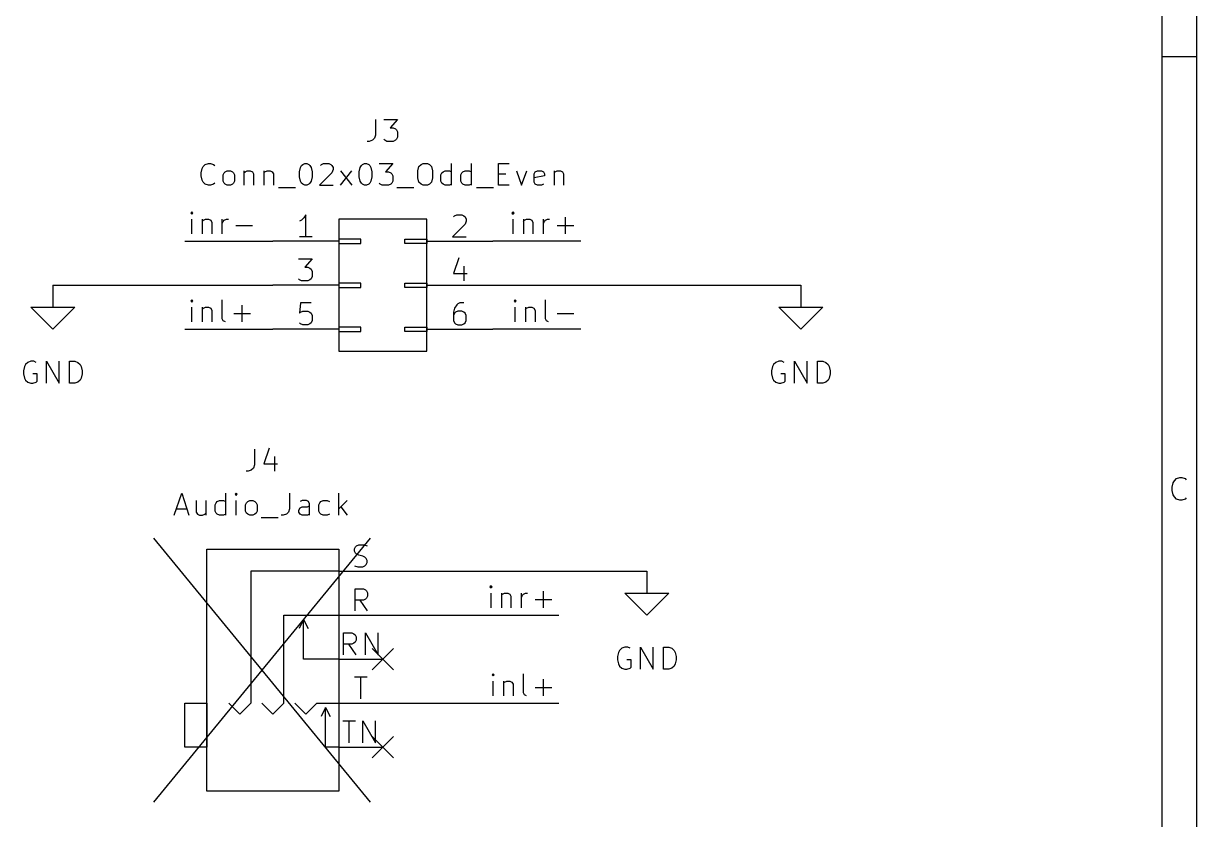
# Model space of a CAD drawing. Extents: x 0.4 to 11.3, y -7.9 to -0.4.
# Drawn here: x 8.633 to 11.299, y -6.065 to -4.255 of the extents above; entities that cross this region are included whole.
import ezdxf

# ---------------------------------------------------------------- set-up
doc = ezdxf.new("R2010")
doc.units = 0
doc.header["$MEASUREMENT"] = 0
for name, color, linetype in [('BLUE2', 5, 'CONTINUOUS'), ('CYAN2', 4, 'CONTINUOUS'), ('GRAY1', 251, 'CONTINUOUS'), ('GRAY3', 9, 'CONTINUOUS'), ('GREEN3', 91, 'CONTINUOUS'), ('LORANGE', 41, 'CONTINUOUS'), ('LYELLOW', 51, 'CONTINUOUS'), ('RED2', 1, 'CONTINUOUS'), ('RED3', 11, 'CONTINUOUS'), ('WHITE', 7, 'CONTINUOUS')]:
    doc.layers.add(name, color=color, linetype=linetype)

msp = doc.modelspace()

# ---------------------------------------------------------------- linework, layer by layer
at = {"layer": 'BLUE2', "linetype": 'CONTINUOUS'}
for p, q in [((9.426, -5.676), (9.474, -5.724)), ((9.474, -5.676), (9.426, -5.724)), ((9.426, -5.876), (9.474, -5.924)), ((9.474, -5.876), (9.426, -5.924))]:
    msp.add_line(p, q, dxfattribs=at)
at = {"layer": 'CYAN2', "linetype": 'CONTINUOUS'}
for p, q in [((9.4333, -4.4728), (9.4333, -4.5085)), ((9.4524, -4.4728), (9.4833, -4.4728)), ((9.4833, -4.4728), (9.4667, -4.4919)), ((9.4667, -4.4919), (9.4738, -4.4919)), ((9.4738, -4.4919), (9.4786, -4.4942)), ((9.4786, -4.4942), (9.481, -4.4966)), ((9.481, -4.4966), (9.4833, -4.5014)), ((9.4833, -4.5014), (9.4833, -4.5133)), ((9.419, -4.5228), (9.4143, -4.5228)), ((9.4262, -4.5204), (9.419, -4.5228)), ((9.431, -4.5157), (9.4262, -4.5204)), ((9.4333, -4.5085), (9.431, -4.5157)), ((9.4548, -4.5204), (9.4524, -4.518)), ((9.4595, -4.5228), (9.4548, -4.5204)), ((9.4738, -4.5228), (9.4595, -4.5228)), ((9.4786, -4.5204), (9.4738, -4.5228)), ((9.481, -4.518), (9.4786, -4.5204)), ((9.4833, -4.5133), (9.481, -4.518)), ((9.0369, -4.5942), (9.0393, -4.5847)), ((9.0393, -4.5847), (9.0417, -4.5799)), ((9.0417, -4.5799), (9.0464, -4.5752)), ((9.0464, -4.5752), (9.0536, -4.5728)), ((9.0536, -4.5728), (9.0583, -4.5728)), ((9.0583, -4.5728), (9.0655, -4.5752)), ((9.0655, -4.5752), (9.0679, -4.5776)), ((9.2607, -4.5919), (9.2631, -4.5823)), ((9.2631, -4.5823), (9.2655, -4.5776)), ((9.2655, -4.5776), (9.2679, -4.5752)), ((9.2679, -4.5752), (9.2726, -4.5728)), ((9.2726, -4.5728), (9.2774, -4.5728)), ((9.2774, -4.5728), (9.2821, -4.5752)), ((9.2821, -4.5752), (9.2845, -4.5776)), ((9.2845, -4.5776), (9.2869, -4.5823)), ((9.2869, -4.5823), (9.2893, -4.5919)), ((9.3083, -4.5776), (9.3107, -4.5752)), ((9.3107, -4.5752), (9.3155, -4.5728)), ((9.3155, -4.5728), (9.3274, -4.5728)), ((9.3274, -4.5728), (9.3321, -4.5752)), ((9.3321, -4.5752), (9.3345, -4.5776)), ((9.3345, -4.5776), (9.3369, -4.5823)), ((9.3369, -4.5823), (9.3369, -4.5871)), ((9.3964, -4.5919), (9.3988, -4.5823)), ((9.3988, -4.5823), (9.4012, -4.5776)), ((9.4012, -4.5776), (9.4036, -4.5752)), ((9.4036, -4.5752), (9.4083, -4.5728)), ((9.4083, -4.5728), (9.4131, -4.5728)), ((9.4131, -4.5728), (9.4179, -4.5752)), ((9.4179, -4.5752), (9.4202, -4.5776)), ((9.4202, -4.5776), (9.4226, -4.5823)), ((9.4226, -4.5823), (9.425, -4.5919)), ((9.4417, -4.5728), (9.4726, -4.5728)), ((9.4726, -4.5728), (9.4559, -4.5919)), ((9.5298, -4.5895), (9.5321, -4.5799)), ((9.5321, -4.5799), (9.5369, -4.5752)), ((9.5369, -4.5752), (9.5417, -4.5728)), ((9.5417, -4.5728), (9.5512, -4.5728)), ((9.5512, -4.5728), (9.5559, -4.5752)), ((9.5559, -4.5752), (9.5607, -4.5799)), ((9.5607, -4.5799), (9.5631, -4.5895)), ((9.6059, -4.6228), (9.6059, -4.5728)), ((9.6512, -4.6228), (9.6512, -4.5728)), ((9.7131, -4.6228), (9.7131, -4.5728)), ((9.7131, -4.5728), (9.7369, -4.5728)), ((9.0369, -4.6014), (9.0369, -4.5942)), ((9.0393, -4.6109), (9.0369, -4.6014)), ((9.0417, -4.6157), (9.0393, -4.6109)), ((9.0869, -4.599), (9.0893, -4.5942)), ((9.0869, -4.6133), (9.0869, -4.599)), ((9.0893, -4.5942), (9.0917, -4.5919)), ((9.0917, -4.5919), (9.0964, -4.5895)), ((9.0964, -4.5895), (9.1036, -4.5895)), ((9.1036, -4.5895), (9.1083, -4.5919)), ((9.1083, -4.5919), (9.1107, -4.5942)), ((9.1107, -4.5942), (9.1131, -4.599)), ((9.1131, -4.599), (9.1131, -4.6133)), ((9.1345, -4.5895), (9.1345, -4.6228)), ((9.1345, -4.5942), (9.1369, -4.5919)), ((9.1369, -4.5919), (9.1417, -4.5895)), ((9.1417, -4.5895), (9.1488, -4.5895)), ((9.1488, -4.5895), (9.1536, -4.5919)), ((9.1536, -4.5919), (9.156, -4.5966)), ((9.156, -4.5966), (9.156, -4.6228)), ((9.1798, -4.5895), (9.1798, -4.6228)), ((9.1798, -4.5942), (9.1821, -4.5919)), ((9.1821, -4.5919), (9.1869, -4.5895)), ((9.1869, -4.5895), (9.1941, -4.5895)), ((9.1941, -4.5895), (9.1988, -4.5919)), ((9.1988, -4.5919), (9.2012, -4.5966)), ((9.2012, -4.5966), (9.2012, -4.6228)), ((9.2607, -4.6038), (9.2607, -4.5919)), ((9.2631, -4.6133), (9.2607, -4.6038)), ((9.2893, -4.6038), (9.2869, -4.6133)), ((9.2893, -4.5919), (9.2893, -4.6038)), ((9.3345, -4.5942), (9.306, -4.6228)), ((9.3369, -4.5871), (9.3345, -4.5942)), ((9.3536, -4.6228), (9.3798, -4.5895)), ((9.3536, -4.5895), (9.3798, -4.6228)), ((9.3964, -4.6038), (9.3964, -4.5919)), ((9.3988, -4.6133), (9.3964, -4.6038)), ((9.425, -4.6038), (9.4226, -4.6133)), ((9.425, -4.5919), (9.425, -4.6038)), ((9.4559, -4.5919), (9.4631, -4.5919)), ((9.4631, -4.5919), (9.4679, -4.5942)), ((9.4679, -4.5942), (9.4702, -4.5966)), ((9.4702, -4.5966), (9.4726, -4.6014)), ((9.4726, -4.6014), (9.4726, -4.6133)), ((9.5298, -4.6061), (9.5298, -4.5895)), ((9.5321, -4.6157), (9.5298, -4.6061)), ((9.5631, -4.6061), (9.5607, -4.6157)), ((9.5631, -4.5895), (9.5631, -4.6061)), ((9.5821, -4.599), (9.5845, -4.5942)), ((9.5821, -4.6133), (9.5821, -4.599)), ((9.5845, -4.5942), (9.5869, -4.5919)), ((9.5869, -4.5919), (9.5917, -4.5895)), ((9.5917, -4.5895), (9.6012, -4.5895)), ((9.6012, -4.5895), (9.6059, -4.5919)), ((9.6274, -4.599), (9.6298, -4.5942)), ((9.6274, -4.6133), (9.6274, -4.599)), ((9.6298, -4.5942), (9.6321, -4.5919)), ((9.6321, -4.5919), (9.6369, -4.5895)), ((9.6369, -4.5895), (9.6464, -4.5895)), ((9.6464, -4.5895), (9.6512, -4.5919)), ((9.7131, -4.5966), (9.7298, -4.5966)), ((9.7536, -4.5895), (9.7655, -4.6228)), ((9.7655, -4.6228), (9.7774, -4.5895)), ((9.794, -4.5966), (9.7964, -4.5919)), ((9.794, -4.6157), (9.794, -4.5966)), ((9.8178, -4.6014), (9.794, -4.6061)), ((9.7964, -4.5919), (9.8012, -4.5895)), ((9.8012, -4.5895), (9.8107, -4.5895)), ((9.8107, -4.5895), (9.8155, -4.5919)), ((9.8155, -4.5919), (9.8178, -4.5966)), ((9.8178, -4.5966), (9.8178, -4.6014)), ((9.8393, -4.5895), (9.8393, -4.6228)), ((9.8393, -4.5942), (9.8417, -4.5919)), ((9.8417, -4.5919), (9.8464, -4.5895)), ((9.8464, -4.5895), (9.8536, -4.5895)), ((9.8536, -4.5895), (9.8583, -4.5919)), ((9.8583, -4.5919), (9.8607, -4.5966)), ((9.8607, -4.5966), (9.8607, -4.6228)), ((9.0464, -4.6204), (9.0417, -4.6157)), ((9.0536, -4.6228), (9.0464, -4.6204)), ((9.0583, -4.6228), (9.0536, -4.6228)), ((9.0655, -4.6204), (9.0583, -4.6228)), ((9.0679, -4.618), (9.0655, -4.6204)), ((9.0893, -4.618), (9.0869, -4.6133)), ((9.0917, -4.6204), (9.0893, -4.618)), ((9.0964, -4.6228), (9.0917, -4.6204)), ((9.1036, -4.6228), (9.0964, -4.6228)), ((9.1083, -4.6204), (9.1036, -4.6228)), ((9.1107, -4.618), (9.1083, -4.6204)), ((9.1131, -4.6133), (9.1107, -4.618)), ((9.2131, -4.6276), (9.2512, -4.6276)), ((9.2655, -4.618), (9.2631, -4.6133)), ((9.2679, -4.6204), (9.2655, -4.618)), ((9.2726, -4.6228), (9.2679, -4.6204)), ((9.2774, -4.6228), (9.2726, -4.6228)), ((9.2821, -4.6204), (9.2774, -4.6228)), ((9.2845, -4.618), (9.2821, -4.6204)), ((9.2869, -4.6133), (9.2845, -4.618)), ((9.306, -4.6228), (9.3369, -4.6228)), ((9.4012, -4.618), (9.3988, -4.6133)), ((9.4036, -4.6204), (9.4012, -4.618)), ((9.4083, -4.6228), (9.4036, -4.6204)), ((9.4131, -4.6228), (9.4083, -4.6228)), ((9.4179, -4.6204), (9.4131, -4.6228)), ((9.4202, -4.618), (9.4179, -4.6204)), ((9.4226, -4.6133), (9.4202, -4.618)), ((9.444, -4.6204), (9.4417, -4.618)), ((9.4488, -4.6228), (9.444, -4.6204)), ((9.4631, -4.6228), (9.4488, -4.6228)), ((9.4679, -4.6204), (9.4631, -4.6228)), ((9.4702, -4.618), (9.4679, -4.6204)), ((9.4726, -4.6133), (9.4702, -4.618)), ((9.4821, -4.6276), (9.5202, -4.6276)), ((9.5369, -4.6204), (9.5321, -4.6157)), ((9.5417, -4.6228), (9.5369, -4.6204)), ((9.5512, -4.6228), (9.5417, -4.6228)), ((9.5559, -4.6204), (9.5512, -4.6228)), ((9.5607, -4.6157), (9.5559, -4.6204)), ((9.5845, -4.618), (9.5821, -4.6133)), ((9.5869, -4.6204), (9.5845, -4.618)), ((9.5917, -4.6228), (9.5869, -4.6204)), ((9.6012, -4.6228), (9.5917, -4.6228)), ((9.6059, -4.6204), (9.6012, -4.6228)), ((9.6298, -4.618), (9.6274, -4.6133)), ((9.6321, -4.6204), (9.6298, -4.618)), ((9.6369, -4.6228), (9.6321, -4.6204)), ((9.6464, -4.6228), (9.6369, -4.6228)), ((9.6512, -4.6204), (9.6464, -4.6228)), ((9.6631, -4.6276), (9.7012, -4.6276)), ((9.7369, -4.6228), (9.7131, -4.6228)), ((9.7964, -4.6204), (9.794, -4.6157)), ((9.8012, -4.6228), (9.7964, -4.6204)), ((9.8107, -4.6228), (9.8012, -4.6228)), ((9.8155, -4.6204), (9.8107, -4.6228)), ((8.6357, -5.0347), (8.6333, -5.0442)), ((8.6381, -5.0299), (8.6357, -5.0347)), ((8.6429, -5.0252), (8.6381, -5.0299)), ((8.65, -5.0228), (8.6429, -5.0252)), ((8.6571, -5.0228), (8.65, -5.0228)), ((8.6619, -5.0252), (8.6571, -5.0228)), ((8.6857, -5.0728), (8.6857, -5.0228)), ((8.6857, -5.0228), (8.7143, -5.0728)), ((8.7143, -5.0728), (8.7143, -5.0228)), ((8.7381, -5.0728), (8.7381, -5.0228)), ((8.7381, -5.0228), (8.75, -5.0228)), ((8.75, -5.0228), (8.7571, -5.0252)), ((8.7571, -5.0252), (8.7619, -5.0299)), ((8.7619, -5.0299), (8.7643, -5.0347)), ((8.7643, -5.0347), (8.7667, -5.0442)), ((10.3357, -5.0347), (10.3333, -5.0442)), ((10.3381, -5.0299), (10.3357, -5.0347)), ((10.3429, -5.0252), (10.3381, -5.0299)), ((10.35, -5.0228), (10.3429, -5.0252)), ((10.3571, -5.0228), (10.35, -5.0228)), ((10.3619, -5.0252), (10.3571, -5.0228)), ((10.3857, -5.0728), (10.3857, -5.0228)), ((10.3857, -5.0228), (10.4143, -5.0728)), ((10.4143, -5.0728), (10.4143, -5.0228)), ((10.4381, -5.0728), (10.4381, -5.0228)), ((10.4381, -5.0228), (10.45, -5.0228)), ((10.45, -5.0228), (10.4571, -5.0252)), ((10.4571, -5.0252), (10.4619, -5.0299)), ((10.4619, -5.0299), (10.4643, -5.0347)), ((10.4643, -5.0347), (10.4667, -5.0442)), ((8.6333, -5.0442), (8.6333, -5.0514)), ((8.6333, -5.0514), (8.6357, -5.0609)), ((8.6357, -5.0609), (8.6381, -5.0657)), ((8.6643, -5.0514), (8.6548, -5.0514)), ((8.6643, -5.068), (8.6643, -5.0514)), ((8.7643, -5.0609), (8.7619, -5.0657)), ((8.7667, -5.0514), (8.7643, -5.0609)), ((8.7667, -5.0442), (8.7667, -5.0514)), ((10.3333, -5.0442), (10.3333, -5.0514)), ((10.3333, -5.0514), (10.3357, -5.0609)), ((10.3357, -5.0609), (10.3381, -5.0657)), ((10.3643, -5.0514), (10.3548, -5.0514)), ((10.3643, -5.068), (10.3643, -5.0514)), ((10.4643, -5.0609), (10.4619, -5.0657)), ((10.4667, -5.0514), (10.4643, -5.0609)), ((10.4667, -5.0442), (10.4667, -5.0514)), ((8.6381, -5.0657), (8.6429, -5.0704)), ((8.6429, -5.0704), (8.65, -5.0728)), ((8.65, -5.0728), (8.6548, -5.0728)), ((8.6548, -5.0728), (8.6619, -5.0704)), ((8.6619, -5.0704), (8.6643, -5.068)), ((8.75, -5.0728), (8.7381, -5.0728)), ((8.7571, -5.0704), (8.75, -5.0728)), ((8.7619, -5.0657), (8.7571, -5.0704)), ((10.3381, -5.0657), (10.3429, -5.0704)), ((10.3429, -5.0704), (10.35, -5.0728)), ((10.35, -5.0728), (10.3548, -5.0728)), ((10.3548, -5.0728), (10.3619, -5.0704)), ((10.3619, -5.0704), (10.3643, -5.068)), ((10.45, -5.0728), (10.4381, -5.0728)), ((10.4571, -5.0704), (10.45, -5.0728)), ((10.4619, -5.0657), (10.4571, -5.0704)), ((9.9929, -5.6752), (9.9881, -5.6799)), ((10, -5.6728), (9.9929, -5.6752)), ((10.0071, -5.6728), (10, -5.6728)), ((10.0119, -5.6752), (10.0071, -5.6728)), ((10.0357, -5.7228), (10.0357, -5.6728)), ((10.0357, -5.6728), (10.0643, -5.7228)), ((10.0643, -5.7228), (10.0643, -5.6728)), ((10.0881, -5.7228), (10.0881, -5.6728)), ((10.0881, -5.6728), (10.1, -5.6728)), ((10.1, -5.6728), (10.1071, -5.6752)), ((10.1071, -5.6752), (10.1119, -5.6799)), ((9.9857, -5.6847), (9.9833, -5.6942)), ((9.9833, -5.6942), (9.9833, -5.7014)), ((9.9833, -5.7014), (9.9857, -5.7109)), ((9.9881, -5.6799), (9.9857, -5.6847)), ((10.0143, -5.7014), (10.0048, -5.7014)), ((10.0143, -5.718), (10.0143, -5.7014)), ((10.1119, -5.6799), (10.1143, -5.6847)), ((10.1143, -5.6847), (10.1167, -5.6942)), ((10.1167, -5.7014), (10.1143, -5.7109)), ((10.1167, -5.6942), (10.1167, -5.7014)), ((9.9857, -5.7109), (9.9881, -5.7157)), ((9.9881, -5.7157), (9.9929, -5.7204)), ((9.9929, -5.7204), (10, -5.7228)), ((10, -5.7228), (10.0048, -5.7228)), ((10.0048, -5.7228), (10.0119, -5.7204)), ((10.0119, -5.7204), (10.0143, -5.718)), ((10.1, -5.7228), (10.0881, -5.7228)), ((10.1071, -5.7204), (10.1, -5.7228)), ((10.1119, -5.7157), (10.1071, -5.7204)), ((10.1143, -5.7109), (10.1119, -5.7157))]:
    msp.add_line(p, q, dxfattribs=at)
at = {"layer": 'GRAY1', "linetype": 'CONTINUOUS'}
for p, q in [((9.016, -4.6833), (9.0136, -4.6857)), ((9.0136, -4.6857), (9.016, -4.6881)), ((9.0184, -4.6857), (9.016, -4.6833)), ((9.016, -4.6833), (9.016, -4.6881)), ((9.016, -4.6881), (9.0184, -4.6857)), ((9.7459, -4.6833), (9.7435, -4.6857)), ((9.7435, -4.6857), (9.7459, -4.6881)), ((9.7483, -4.6857), (9.7459, -4.6833)), ((9.7459, -4.6833), (9.7459, -4.6881)), ((9.7459, -4.6881), (9.7483, -4.6857)), ((9.016, -4.7333), (9.016, -4.7)), ((9.0398, -4.7), (9.0398, -4.7333)), ((9.0398, -4.7047), (9.0422, -4.7023)), ((9.0422, -4.7023), (9.047, -4.7)), ((9.047, -4.7), (9.0541, -4.7)), ((9.0541, -4.7), (9.0589, -4.7023)), ((9.0589, -4.7023), (9.0613, -4.7071)), ((9.0613, -4.7071), (9.0613, -4.7333)), ((9.0851, -4.7333), (9.0851, -4.7)), ((9.0851, -4.7095), (9.0874, -4.7047)), ((9.0874, -4.7047), (9.0898, -4.7023)), ((9.0898, -4.7023), (9.0946, -4.7)), ((9.0946, -4.7), (9.0993, -4.7)), ((9.116, -4.7143), (9.1541, -4.7143)), ((9.7459, -4.7333), (9.7459, -4.7)), ((9.7697, -4.7), (9.7697, -4.7333)), ((9.7697, -4.7047), (9.7721, -4.7023)), ((9.7721, -4.7023), (9.7768, -4.7)), ((9.7768, -4.7), (9.784, -4.7)), ((9.784, -4.7), (9.7887, -4.7023)), ((9.7887, -4.7023), (9.7911, -4.7071)), ((9.7911, -4.7071), (9.7911, -4.7333)), ((9.8149, -4.7333), (9.8149, -4.7)), ((9.8149, -4.7095), (9.8173, -4.7047)), ((9.8173, -4.7047), (9.8197, -4.7023)), ((9.8197, -4.7023), (9.8245, -4.7)), ((9.8245, -4.7), (9.8292, -4.7)), ((9.8459, -4.7143), (9.884, -4.7143)), ((9.8649, -4.7333), (9.8649, -4.6952)), ((9.016, -4.8833), (9.0136, -4.8857)), ((9.0136, -4.8857), (9.016, -4.8881)), ((9.0184, -4.8857), (9.016, -4.8833)), ((9.016, -4.8833), (9.016, -4.8881)), ((9.016, -4.8881), (9.0184, -4.8857)), ((9.016, -4.9333), (9.016, -4.9)), ((9.0398, -4.9), (9.0398, -4.9333)), ((9.0398, -4.9047), (9.0422, -4.9023)), ((9.0422, -4.9023), (9.047, -4.9)), ((9.047, -4.9), (9.0541, -4.9)), ((9.0541, -4.9), (9.0589, -4.9023)), ((9.0589, -4.9023), (9.0613, -4.9071)), ((9.0851, -4.9262), (9.0851, -4.8833)), ((9.1303, -4.9333), (9.1303, -4.8952)), ((9.7506, -4.8833), (9.7483, -4.8857)), ((9.7483, -4.8857), (9.7506, -4.8881)), ((9.753, -4.8857), (9.7506, -4.8833)), ((9.7506, -4.8833), (9.7506, -4.8881)), ((9.7506, -4.8881), (9.753, -4.8857)), ((9.7506, -4.9333), (9.7506, -4.9)), ((9.7745, -4.9), (9.7745, -4.9333)), ((9.7745, -4.9047), (9.7768, -4.9023)), ((9.7768, -4.9023), (9.7816, -4.9)), ((9.7816, -4.9), (9.7887, -4.9)), ((9.7887, -4.9), (9.7935, -4.9023)), ((9.7935, -4.9023), (9.7959, -4.9071)), ((9.8197, -4.9262), (9.8197, -4.8833)), ((9.0613, -4.9071), (9.0613, -4.9333)), ((9.0874, -4.9309), (9.0851, -4.9262)), ((9.0922, -4.9333), (9.0874, -4.9309)), ((9.1112, -4.9143), (9.1493, -4.9143)), ((9.7959, -4.9071), (9.7959, -4.9333)), ((9.8221, -4.9309), (9.8197, -4.9262)), ((9.8268, -4.9333), (9.8221, -4.9309)), ((9.8459, -4.9143), (9.884, -4.9143)), ((9.6959, -5.5333), (9.6935, -5.5357)), ((9.6935, -5.5357), (9.6959, -5.5381)), ((9.6983, -5.5357), (9.6959, -5.5333)), ((9.6959, -5.5333), (9.6959, -5.5381)), ((9.6959, -5.5381), (9.6983, -5.5357)), ((9.8149, -5.5833), (9.8149, -5.5452)), ((9.6959, -5.5833), (9.6959, -5.55)), ((9.7197, -5.55), (9.7197, -5.5833)), ((9.7197, -5.5547), (9.7221, -5.5523)), ((9.7221, -5.5523), (9.7268, -5.55)), ((9.7268, -5.55), (9.734, -5.55)), ((9.734, -5.55), (9.7387, -5.5523)), ((9.7387, -5.5523), (9.7411, -5.5571)), ((9.7411, -5.5571), (9.7411, -5.5833)), ((9.7649, -5.5833), (9.7649, -5.55)), ((9.7649, -5.5595), (9.7673, -5.5547)), ((9.7673, -5.5547), (9.7697, -5.5523)), ((9.7697, -5.5523), (9.7745, -5.55)), ((9.7745, -5.55), (9.7792, -5.55)), ((9.7959, -5.5643), (9.834, -5.5643)), ((9.7006, -5.7333), (9.6983, -5.7357)), ((9.6983, -5.7357), (9.7006, -5.7381)), ((9.703, -5.7357), (9.7006, -5.7333)), ((9.7006, -5.7333), (9.7006, -5.7381)), ((9.7006, -5.7381), (9.703, -5.7357)), ((9.7006, -5.7833), (9.7006, -5.75)), ((9.7245, -5.75), (9.7245, -5.7833)), ((9.7245, -5.7547), (9.7268, -5.7523)), ((9.7268, -5.7523), (9.7316, -5.75)), ((9.7316, -5.75), (9.7387, -5.75)), ((9.7387, -5.75), (9.7435, -5.7523)), ((9.7435, -5.7523), (9.7459, -5.7571)), ((9.7459, -5.7571), (9.7459, -5.7833)), ((9.7697, -5.7762), (9.7697, -5.7333)), ((9.8149, -5.7833), (9.8149, -5.7452)), ((9.7721, -5.7809), (9.7697, -5.7762)), ((9.7768, -5.7833), (9.7721, -5.7809)), ((9.7959, -5.7643), (9.834, -5.7643))]:
    msp.add_line(p, q, dxfattribs=at)
at = {"layer": 'GRAY3', "linetype": 'CONTINUOUS'}
for p, q in [((9.1583, -5.2228), (9.1583, -5.2585)), ((9.1917, -5.2204), (9.1798, -5.2561)), ((9.2036, -5.2395), (9.2036, -5.2728)), ((9.144, -5.2728), (9.1393, -5.2728)), ((9.1512, -5.2704), (9.144, -5.2728)), ((9.156, -5.2657), (9.1512, -5.2704)), ((9.1583, -5.2585), (9.156, -5.2657)), ((9.1798, -5.2561), (9.2107, -5.2561)), ((8.9762, -5.3728), (8.9929, -5.3228)), ((8.9929, -5.3228), (9.0095, -5.3728)), ((9.0929, -5.3728), (9.0929, -5.3228)), ((9.1167, -5.3228), (9.1143, -5.3252)), ((9.1143, -5.3252), (9.1167, -5.3276)), ((9.119, -5.3252), (9.1167, -5.3228)), ((9.1167, -5.3228), (9.1167, -5.3276)), ((9.1167, -5.3276), (9.119, -5.3252)), ((9.2381, -5.3228), (9.2381, -5.3585)), ((9.35, -5.3728), (9.35, -5.3228)), ((8.981, -5.3585), (9.0048, -5.3585)), ((9.0262, -5.3395), (9.0262, -5.3657)), ((9.0476, -5.3395), (9.0476, -5.3728)), ((9.0691, -5.349), (9.0714, -5.3442)), ((9.0691, -5.3633), (9.0691, -5.349)), ((9.0714, -5.3442), (9.0738, -5.3419)), ((9.0738, -5.3419), (9.0786, -5.3395)), ((9.0786, -5.3395), (9.0881, -5.3395)), ((9.0881, -5.3395), (9.0929, -5.3419)), ((9.1167, -5.3728), (9.1167, -5.3395)), ((9.1381, -5.349), (9.1405, -5.3442)), ((9.1381, -5.3633), (9.1381, -5.349)), ((9.1405, -5.3442), (9.1429, -5.3419)), ((9.1429, -5.3419), (9.1476, -5.3395)), ((9.1476, -5.3395), (9.1548, -5.3395)), ((9.1548, -5.3395), (9.1595, -5.3419)), ((9.1595, -5.3419), (9.1619, -5.3442)), ((9.1619, -5.3442), (9.1643, -5.349)), ((9.1643, -5.349), (9.1643, -5.3633)), ((9.2381, -5.3585), (9.2357, -5.3657)), ((9.2595, -5.3609), (9.2619, -5.3561)), ((9.2667, -5.3395), (9.2619, -5.3419)), ((9.2619, -5.3561), (9.2667, -5.3538)), ((9.2762, -5.3395), (9.2667, -5.3395)), ((9.2667, -5.3538), (9.2786, -5.3538)), ((9.2809, -5.3419), (9.2762, -5.3395)), ((9.2786, -5.3538), (9.2833, -5.3514)), ((9.2833, -5.3466), (9.2809, -5.3419)), ((9.2833, -5.3728), (9.2833, -5.3466)), ((9.3048, -5.349), (9.3071, -5.3442)), ((9.3048, -5.3633), (9.3048, -5.349)), ((9.3071, -5.3442), (9.3095, -5.3419)), ((9.3095, -5.3419), (9.3143, -5.3395)), ((9.3143, -5.3395), (9.3238, -5.3395)), ((9.3238, -5.3395), (9.3286, -5.3419)), ((9.369, -5.3395), (9.35, -5.3585)), ((9.3548, -5.3538), (9.369, -5.3728)), ((9.0262, -5.3657), (9.0286, -5.3704)), ((9.0286, -5.3704), (9.0333, -5.3728)), ((9.0333, -5.3728), (9.0405, -5.3728)), ((9.0405, -5.3728), (9.0452, -5.3704)), ((9.0452, -5.3704), (9.0476, -5.368)), ((9.0714, -5.368), (9.0691, -5.3633)), ((9.0738, -5.3704), (9.0714, -5.368)), ((9.0786, -5.3728), (9.0738, -5.3704)), ((9.0881, -5.3728), (9.0786, -5.3728)), ((9.0929, -5.3704), (9.0881, -5.3728)), ((9.1405, -5.368), (9.1381, -5.3633)), ((9.1429, -5.3704), (9.1405, -5.368)), ((9.1476, -5.3728), (9.1429, -5.3704)), ((9.1548, -5.3728), (9.1476, -5.3728)), ((9.1595, -5.3704), (9.1548, -5.3728)), ((9.1619, -5.368), (9.1595, -5.3704)), ((9.1643, -5.3633), (9.1619, -5.368)), ((9.1738, -5.3776), (9.2119, -5.3776)), ((9.2238, -5.3728), (9.219, -5.3728)), ((9.231, -5.3704), (9.2238, -5.3728)), ((9.2357, -5.3657), (9.231, -5.3704)), ((9.2595, -5.3657), (9.2595, -5.3609)), ((9.2619, -5.3704), (9.2595, -5.3657)), ((9.2667, -5.3728), (9.2619, -5.3704)), ((9.2786, -5.3728), (9.2667, -5.3728)), ((9.2833, -5.3704), (9.2786, -5.3728)), ((9.3071, -5.368), (9.3048, -5.3633)), ((9.3095, -5.3704), (9.3071, -5.368)), ((9.3143, -5.3728), (9.3095, -5.3704)), ((9.3238, -5.3728), (9.3143, -5.3728)), ((9.3286, -5.3704), (9.3238, -5.3728)), ((9.05, -6), (9.05, -5.45)), ((9.05, -5.45), (9.35, -5.45)), ((9.35, -5.45), (9.35, -6)), ((9.3857, -5.4494), (9.3881, -5.4446)), ((9.3857, -5.4542), (9.3857, -5.4494)), ((9.3881, -5.4589), (9.3857, -5.4542)), ((9.3881, -5.4446), (9.3905, -5.4423)), ((9.3905, -5.4613), (9.3881, -5.4589)), ((9.3905, -5.4423), (9.3952, -5.4399)), ((9.3952, -5.4637), (9.3905, -5.4613)), ((9.3952, -5.4399), (9.4071, -5.4399)), ((9.4048, -5.4661), (9.3952, -5.4637)), ((9.4071, -5.4399), (9.4143, -5.4423)), ((9.3857, -5.4875), (9.3929, -5.4899)), ((9.3929, -5.4899), (9.4048, -5.4899)), ((9.4095, -5.4684), (9.4048, -5.4661)), ((9.4048, -5.4899), (9.4095, -5.4875)), ((9.4119, -5.4708), (9.4095, -5.4684)), ((9.4095, -5.4875), (9.4119, -5.4851)), ((9.4143, -5.4756), (9.4119, -5.4708)), ((9.4119, -5.4851), (9.4143, -5.4804)), ((9.4143, -5.4804), (9.4143, -5.4756)), ((9.35, -5.5), (9.15, -5.5)), ((9.15, -5.5), (9.15, -5.8)), ((9.35, -5.5), (9.45, -5.5)), ((9.3869, -5.5899), (9.3869, -5.5399)), ((9.3869, -5.5399), (9.4059, -5.5399)), ((9.4059, -5.5399), (9.4107, -5.5423)), ((9.4107, -5.5423), (9.4131, -5.5446)), ((9.4131, -5.5446), (9.4155, -5.5494)), ((9.4059, -5.5661), (9.3869, -5.5661)), ((9.4155, -5.5899), (9.3988, -5.5661)), ((9.4107, -5.5637), (9.4059, -5.5661)), ((9.4131, -5.5613), (9.4107, -5.5637)), ((9.4155, -5.5565), (9.4131, -5.5613)), ((9.4155, -5.5494), (9.4155, -5.5565)), ((9.225, -5.8), (9.225, -5.6)), ((9.225, -5.6), (9.35, -5.6)), ((9.27, -5.61), (9.26, -5.63)), ((9.27, -5.61), (9.28, -5.63)), ((9.27, -5.7), (9.27, -5.61)), ((9.35, -5.6), (9.45, -5.6)), ((9.3607, -5.6899), (9.3607, -5.6399)), ((9.3607, -5.6399), (9.3798, -5.6399)), ((9.3798, -5.6399), (9.3845, -5.6423)), ((9.3845, -5.6423), (9.3869, -5.6446)), ((9.3869, -5.6446), (9.3893, -5.6494)), ((9.3893, -5.6494), (9.3893, -5.6565)), ((9.4107, -5.6899), (9.4107, -5.6399)), ((9.4107, -5.6399), (9.4393, -5.6899)), ((9.4393, -5.6899), (9.4393, -5.6399)), ((9.3798, -5.6661), (9.3607, -5.6661)), ((9.3893, -5.6899), (9.3726, -5.6661)), ((9.3845, -5.6637), (9.3798, -5.6661)), ((9.3869, -5.6613), (9.3845, -5.6637)), ((9.3893, -5.6565), (9.3869, -5.6613)), ((9.35, -5.7), (9.27, -5.7)), ((9.35, -5.7), (9.45, -5.7)), ((9.3857, -5.7399), (9.4143, -5.7399)), ((9.4, -5.7899), (9.4, -5.7399)), ((9, -5.9), (9, -5.8)), ((9, -5.8), (9.05, -5.8)), ((9.05, -5.8), (9.05, -5.9)), ((9.125, -5.825), (9.1, -5.8)), ((9.15, -5.8), (9.125, -5.825)), ((9.175, -5.8), (9.2, -5.825)), ((9.2, -5.825), (9.225, -5.8)), ((9.25, -5.8), (9.275, -5.825)), ((9.275, -5.825), (9.3, -5.8)), ((9.3, -5.8), (9.35, -5.8)), ((9.32, -5.81), (9.31, -5.83)), ((9.32, -5.81), (9.33, -5.83)), ((9.32, -5.9), (9.32, -5.81)), ((9.35, -5.8), (9.45, -5.8)), ((9.3595, -5.8399), (9.3881, -5.8399)), ((9.3738, -5.8899), (9.3738, -5.8399)), ((9.4048, -5.8899), (9.4048, -5.8399)), ((9.4048, -5.8399), (9.4333, -5.8899)), ((9.4333, -5.8899), (9.4333, -5.8399)), ((9.05, -5.9), (9, -5.9)), ((9.35, -5.9), (9.32, -5.9)), ((9.35, -5.9), (9.45, -5.9)), ((9.35, -6), (9.05, -6))]:
    msp.add_line(p, q, dxfattribs=at)
at = {"layer": 'GREEN3', "linetype": 'CONTINUOUS'}
for p, q in [((9, -4.75), (9.2, -4.75)), ((9.9, -4.75), (9.7, -4.75)), ((8.7, -4.85), (9.2, -4.85)), ((9.7, -4.85), (10.4, -4.85)), ((9, -4.95), (9.2, -4.95)), ((9.9, -4.95), (9.7, -4.95)), ((9.45, -5.5), (10.05, -5.5)), ((9.45, -5.6), (9.85, -5.6)), ((9.45, -5.8), (9.85, -5.8))]:
    msp.add_line(p, q, dxfattribs=at)
at = {"layer": 'LORANGE', "linetype": 'CONTINUOUS'}
for p, q in [((8.929, -5.4252), (9.421, -6.0248)), ((9.421, -5.4252), (8.929, -6.0248))]:
    msp.add_line(p, q, dxfattribs=at)
at = {"layer": 'LYELLOW', "linetype": 'CONTINUOUS'}
for p, q in [((9.35, -4.7), (9.35, -5)), ((9.55, -4.7), (9.35, -4.7)), ((9.55, -5), (9.55, -4.7)), ((9.35, -5), (9.55, -5))]:
    msp.add_line(p, q, dxfattribs=at)
at = {"layer": 'RED2', "linetype": 'CONTINUOUS'}
for p, q in [((11.2993, -0.3937), (11.2993, -7.8743)), ((11.2206, -0.4724), (11.2206, -7.7956)), ((11.2993, -4.3307), (11.2206, -4.3307)), ((9.35, -4.7), (9.35, -5)), ((9.55, -4.7), (9.35, -4.7)), ((9.55, -5), (9.55, -4.7)), ((9.35, -4.745), (9.35, -4.755)), ((9.4, -4.745), (9.35, -4.745)), ((9.4, -4.755), (9.4, -4.745)), ((9.5, -4.755), (9.5, -4.745)), ((9.5, -4.745), (9.55, -4.745)), ((9.55, -4.745), (9.55, -4.755)), ((9.35, -4.75), (9.2, -4.75)), ((9.35, -4.755), (9.4, -4.755)), ((9.55, -4.755), (9.5, -4.755)), ((9.55, -4.75), (9.7, -4.75)), ((8.7, -4.85), (8.7, -4.9)), ((9.35, -4.85), (9.2, -4.85)), ((9.35, -4.845), (9.35, -4.855)), ((9.4, -4.845), (9.35, -4.845)), ((9.4, -4.855), (9.4, -4.845)), ((9.5, -4.855), (9.5, -4.845)), ((9.5, -4.845), (9.55, -4.845)), ((9.55, -4.845), (9.55, -4.855)), ((9.55, -4.85), (9.7, -4.85)), ((10.4, -4.85), (10.4, -4.9)), ((9.35, -4.855), (9.4, -4.855)), ((9.55, -4.855), (9.5, -4.855)), ((8.7, -4.95), (8.65, -4.9)), ((8.65, -4.9), (8.7, -4.9)), ((8.7, -4.9), (8.75, -4.9)), ((8.75, -4.9), (8.7, -4.95)), ((10.4, -4.95), (10.35, -4.9)), ((10.35, -4.9), (10.4, -4.9)), ((10.4, -4.9), (10.45, -4.9)), ((10.45, -4.9), (10.4, -4.95)), ((9.35, -4.95), (9.2, -4.95)), ((9.35, -4.945), (9.35, -4.955)), ((9.4, -4.945), (9.35, -4.945)), ((9.35, -4.955), (9.4, -4.955)), ((9.4, -4.955), (9.4, -4.945)), ((9.5, -4.955), (9.5, -4.945)), ((9.5, -4.945), (9.55, -4.945)), ((9.55, -4.955), (9.5, -4.955)), ((9.55, -4.945), (9.55, -4.955)), ((9.55, -4.95), (9.7, -4.95)), ((9.35, -5), (9.55, -5)), ((11.2441, -5.3091), (11.2465, -5.2993)), ((11.2465, -5.2993), (11.249, -5.2945)), ((11.249, -5.2945), (11.2538, -5.2896)), ((11.2538, -5.2896), (11.2611, -5.2872)), ((11.2611, -5.2872), (11.266, -5.2872)), ((11.266, -5.2872), (11.2733, -5.2896)), ((11.2733, -5.2896), (11.2758, -5.292)), ((11.2441, -5.3164), (11.2441, -5.3091)), ((11.2465, -5.3261), (11.2441, -5.3164)), ((11.249, -5.331), (11.2465, -5.3261)), ((11.2538, -5.3359), (11.249, -5.331)), ((11.2611, -5.3383), (11.2538, -5.3359)), ((11.266, -5.3383), (11.2611, -5.3383)), ((11.2733, -5.3359), (11.266, -5.3383)), ((11.2758, -5.3335), (11.2733, -5.3359)), ((10.05, -5.5), (10.05, -5.55)), ((10.05, -5.6), (10, -5.55)), ((10, -5.55), (10.05, -5.55)), ((10.05, -5.55), (10.1, -5.55)), ((10.1, -5.55), (10.05, -5.6))]:
    msp.add_line(p, q, dxfattribs=at)
at = {"layer": 'RED3', "linetype": 'CONTINUOUS'}
for p, q in [((9.275, -4.6899), (9.2702, -4.697)), ((9.275, -4.7399), (9.275, -4.6899)), ((9.6131, -4.6923), (9.6179, -4.6899)), ((9.6179, -4.6899), (9.6298, -4.6899)), ((9.6298, -4.6899), (9.6345, -4.6923)), ((9.2655, -4.7018), (9.2607, -4.7042)), ((9.2702, -4.697), (9.2655, -4.7018)), ((9.6369, -4.7113), (9.6083, -4.7399)), ((9.6107, -4.6946), (9.6131, -4.6923)), ((9.6345, -4.6923), (9.6369, -4.6946)), ((9.6369, -4.6946), (9.6393, -4.6994)), ((9.6393, -4.7042), (9.6369, -4.7113)), ((9.6393, -4.6994), (9.6393, -4.7042)), ((9.2893, -4.7399), (9.2607, -4.7399)), ((9.6083, -4.7399), (9.6393, -4.7399)), ((9.2583, -4.7899), (9.2893, -4.7899)), ((9.2893, -4.7899), (9.2726, -4.8089)), ((9.6226, -4.7875), (9.6107, -4.8232)), ((9.2726, -4.8089), (9.2798, -4.8089)), ((9.2798, -4.8089), (9.2845, -4.8113)), ((9.2845, -4.8113), (9.2869, -4.8137)), ((9.2869, -4.8137), (9.2893, -4.8184)), ((9.2893, -4.8184), (9.2893, -4.8304)), ((9.6107, -4.8232), (9.6417, -4.8232)), ((9.6345, -4.8065), (9.6345, -4.8399)), ((9.2607, -4.8375), (9.2583, -4.8351)), ((9.2655, -4.8399), (9.2607, -4.8375)), ((9.2798, -4.8399), (9.2655, -4.8399)), ((9.2845, -4.8375), (9.2798, -4.8399)), ((9.2869, -4.8351), (9.2845, -4.8375)), ((9.2893, -4.8304), (9.2869, -4.8351)), ((9.2631, -4.8899), (9.2607, -4.9137)), ((9.2869, -4.8899), (9.2631, -4.8899)), ((9.6131, -4.9018), (9.6107, -4.9113)), ((9.6179, -4.8946), (9.6131, -4.9018)), ((9.6202, -4.8923), (9.6179, -4.8946)), ((9.625, -4.8899), (9.6202, -4.8923)), ((9.6345, -4.8899), (9.625, -4.8899)), ((9.2607, -4.9137), (9.2631, -4.9113)), ((9.2631, -4.9113), (9.2679, -4.9089)), ((9.2679, -4.9089), (9.2798, -4.9089)), ((9.2798, -4.9089), (9.2845, -4.9113)), ((9.2845, -4.9113), (9.2869, -4.9137)), ((9.2869, -4.9137), (9.2893, -4.9184)), ((9.2893, -4.9304), (9.2869, -4.9351)), ((9.2893, -4.9184), (9.2893, -4.9304)), ((9.6107, -4.9113), (9.6107, -4.9304)), ((9.6131, -4.9137), (9.6107, -4.9184)), ((9.6107, -4.9304), (9.6131, -4.9351)), ((9.6155, -4.9113), (9.6131, -4.9137)), ((9.6202, -4.9089), (9.6155, -4.9113)), ((9.6298, -4.9089), (9.6202, -4.9089)), ((9.6345, -4.9113), (9.6298, -4.9089)), ((9.6369, -4.9137), (9.6345, -4.9113)), ((9.6393, -4.9184), (9.6369, -4.9137)), ((9.6369, -4.9351), (9.6393, -4.9304)), ((9.6393, -4.9304), (9.6393, -4.9184)), ((9.2631, -4.9375), (9.2607, -4.9351)), ((9.2679, -4.9399), (9.2631, -4.9375)), ((9.2798, -4.9399), (9.2679, -4.9399)), ((9.2845, -4.9375), (9.2798, -4.9399)), ((9.2869, -4.9351), (9.2845, -4.9375)), ((9.6131, -4.9351), (9.6155, -4.9375)), ((9.6155, -4.9375), (9.6202, -4.9399)), ((9.6202, -4.9399), (9.6298, -4.9399)), ((9.6298, -4.9399), (9.6345, -4.9375)), ((9.6345, -4.9375), (9.6369, -4.9351))]:
    msp.add_line(p, q, dxfattribs=at)
at = {"layer": 'WHITE', "linetype": 'CONTINUOUS'}
for p, q in [((9.05, -6), (9.05, -5.45)), ((9.05, -5.45), (9.35, -5.45)), ((9.35, -5.45), (9.35, -6)), ((9.35, -6), (9.05, -6))]:
    msp.add_line(p, q, dxfattribs=at)

doc.saveas('drawing.dxf')
